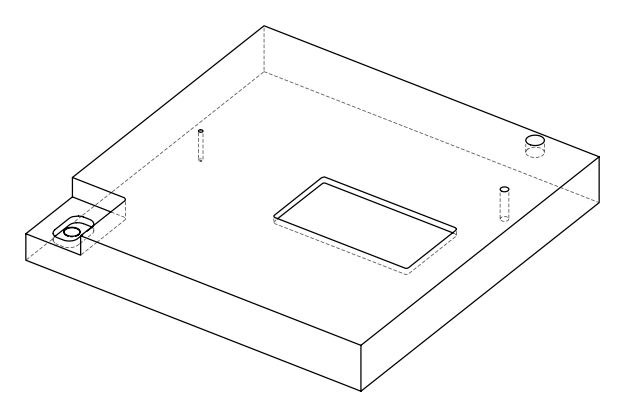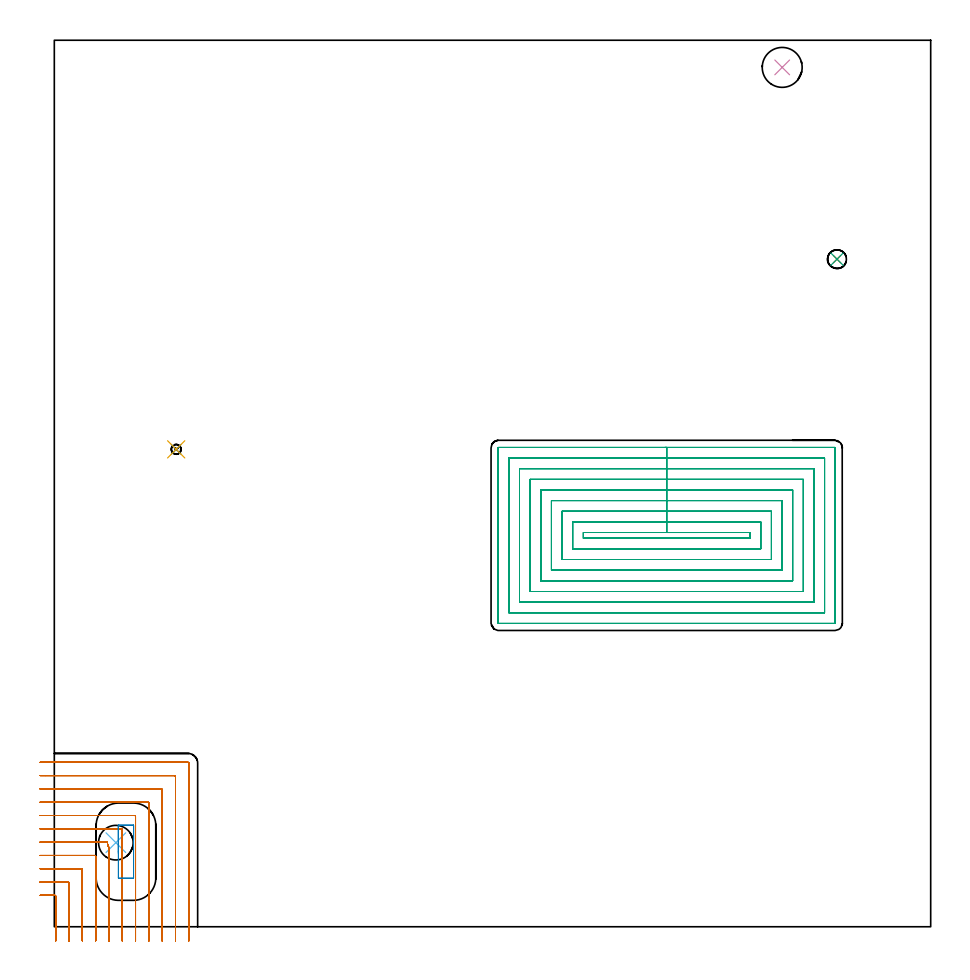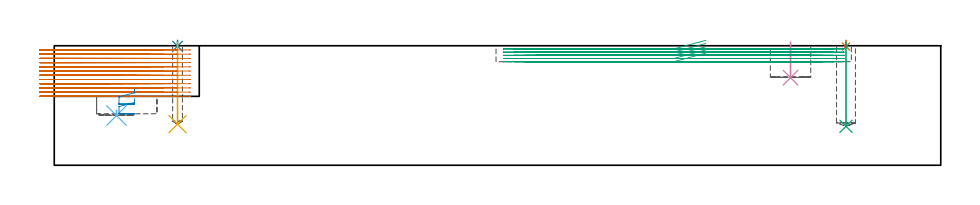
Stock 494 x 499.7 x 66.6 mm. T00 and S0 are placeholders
(PLAN: 9 operations, 7 tool changes, 69.1 min)
(1 SPOT_DRILL | STEP1POCKET | NXT0321_9005460120000 | 0.03 min | 3 mm3)
(2 SPOT_DRILL_1 | STEP1POCKET_2 | NXT0321_9005460120000 | 0.03 min | 0 mm3)
(3 DRILL_BLIND_HOLE_INTO_CENTER | STEP1POCKET | NXT0301_077 | 0.19 min | 3821 mm3)
(4 INDEXABLE_INSERT_DRILL_BLIND_HOLE_FROM_SOLID | STEP1POCKET_1 | NXT0302_016 | 0.08 min | 6961 mm3)
(5 DRILL_BLIND_HOLE_INTO_CENTER_1 | STEP1POCKET_2 | UGT0301_450 | 0.18 min | 990 mm3)
(6 INDEXABLE_INSERT_DRILL_BLIND_HOLE_FROM_SOLID_1 | STEP1POCKET_3 | NXT0302_010 | 0.02 min | 11523 mm3)
(7 MILL_CORNER_NOTCH_RECTANGULAR | CORNER_NOTCH_RECTANGULAR | NXT0201_013 | Follow Part, ap 2.5, ae 75% | 32.34 min | 213987 mm3)
(8 MILL_RECTANGULAR_POCKET | POCKET_RECTANGULAR_STRAIGHT | UGT0201_107 | Follow Part, ap 6.25, ae 75% | 0.58 min | 13651 mm3)
(9 MILL_RECTANGULAR_POCKET_1 | POCKET_RECTANGULAR_STRAIGHT_1 | UGT0201_126 | Follow Part, ap 2, ae 75% | 35.66 min | 188830 mm3)
(TOOL NXT0321_9005460120000 | NC Spot Drill, 142deg, 12mm, Carbide, Uncoated | D12 PA142 FL30 Z2)
(TOOL NXT0301_077 | Carbide Drill 10.6mm [860.1-1060-053A1-MM 2214] | D10.6 PA140 FL71 Z2)
(TOOL NXT0302_016 | Index. Insert Drill 22.5mm [880-D2250L25-03] | D22.5 PA176 FL68 Z2)
(TOOL UGT0301_450 | Carbide Drill 5.5 mm | D5.5 PA118 FL57 Z2)
(TOOL NXT0302_010 | Index. Insert Drill 19.5mm [880-D1950L25-05] | D19.5 PA176 FL98 Z2)
(TOOL NXT0201_013 | ENDMILL 10mm | D10 FL30 Z4)
(TOOL UGT0201_107 | End Mill 25 mm | D25 FL25 Z2)
(TOOL UGT0201_126 | Carbide End Mill 8.0 | D8 FL15 Z4)
(OP 1 SPOT_DRILL)
G17 G21 G94 G90
T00 M6
G54
G17 G0 G90 X441.2 Y376.3 S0 M3
G43 Z76.6 H0
G94 G81 G98 Z66.144 F250. R69.6
G80
M5
M2
(OP 2 SPOT_DRILL_1)
G17 G21 G94 G90
T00 M6
G54
G17 G0 G90 X68.7 Y269.1 S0 M3
G43 Z76.6 H0
G94 G81 G98 Z66.363 F250. R69.6
G80
M5
M2
(OP 3 DRILL_BLIND_HOLE_INTO_CENTER)
G17 G21 G94 G90
T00 M6
G54
G17 G0 G90 X441.2 Y376.3 S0 M3
G43 Z76.6 H1
G94 G81 G98 Z21.7 F250. R68.6
G80
M5
M2
(OP 4 INDEXABLE_INSERT_DRILL_BLIND_HOLE_FROM_SOLID)
G17 G21 G94 G90
T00 M6
G54
G17 G0 G90 X410.3 Y484.4 S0 M3
G43 Z76.6 H1
G94 G81 G98 Z48.8 F250. R68.6
G80
M5
M2
(OP 5 DRILL_BLIND_HOLE_INTO_CENTER_1)
G17 G21 G94 G90
T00 M6
G54
G17 G0 G90 X68.7 Y269.1 S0 M3
G43 Z76.6 H0
G94 G81 G98 Z22.9 F250. R68.6
G80
M5
M2
(OP 6 INDEXABLE_INSERT_DRILL_BLIND_HOLE_FROM_SOLID_1)
G17 G21 G94 G90
T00 M6
G54
G17 G0 G90 X34.7 Y47.4 S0 M3
G43 Z76.6 H1
G94 G81 G98 Z27.7 F250. R30.7
G80
M5
M2
(OP 7 MILL_CORNER_NOTCH_RECTANGULAR)
G17 G21 G94 G90
T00 M6
G54
G17 G0 G90 X0.8 Y-8. S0 M3
G43 Z76.6 H0
Z64.25
G94 G1 Y-5. F250.
Y17.206 F500.
G3 X0.306 Y17.7 R0.5
G1 X-5.
X-8. F250.
G0 Z76.6
X8.3 Y-8.
Z64.25
G1 Y-5.
Y24.705 F500.
G3 X7.805 Y25.2 R0.5
G1 X-5.
X-8. F250.
G0 Z76.6
X15.8 Y-8.
Z64.25
G1 Y-5.
Y32.205 F500.
G3 X15.305 Y32.7 R0.5
G1 X-5.
X-8. F250.
G0 Z76.6
X23.3 Y-8.
Z64.25
G1 Y-5.
Y39.705 F500.
G3 X22.805 Y40.2 R0.5
G1 X-5.
X-8. F250.
G0 Z76.6
X30.8 Y-8.
Z64.25
G1 Y-5.
Y44.704 F500.
X30.709 Y44.855
X30.456 Y45.272
G2 X29.972 Y47.7 R4.842
G1 X22.805
X-5.
X-8. F250.
G0 Z76.6
X38.3 Y-8.
Z64.25
G1 Y-5.
Y44.329 F500.
Y47.329 F250.
G0 Z76.6
Y47.476
Z64.25
G1 Y50.476
Y54.704 F500.
G3 X37.804 Y55.2 R0.5
G1 X-5.
X-8. F250.
G0 Z76.6
X45.8 Y-8.
Z64.25
G1 Y-5.
Y62.204 F500.
G3 X45.304 Y62.7 R0.5
G1 X-5.
X-8. F250.
G0 Z76.6
X53.3 Y-8.
Z64.25
G1 Y-5.
Y69.704 F500.
G3 X52.804 Y70.2 R0.5
G1 X-5.
X-8. F250.
G0 Z76.6
X60.8 Y-8.
Z64.25
G1 Y-5.
Y77.204 F500.
G3 X60.304 Y77.7 R0.5
G1 X-5.
X-8. F250.
G0 Z76.6
X68.3 Y-8.
Z64.25
G1 Y-5.
Y84.704 F500.
G3 X67.804 Y85.2 R0.5
G1 X-5.
X-8. F250.
G0 Z76.6
X75.8 Y-8.
Z64.25
G1 Y-5.
Y92.204 F500.
G3 X75.304 Y92.7 R0.5
G1 X-5.
X-8. F250.
G0 Z76.6
X0.8 Y-8.
Z61.9
G1 Y-5.
Y17.206 F500.
G3 X0.306 Y17.7 R0.5
G1 X-5.
X-8. F250.
G0 Z76.6
X8.3 Y-8.
Z61.9
G1 Y-5.
Y24.705 F500.
G3 X7.805 Y25.2 R0.5
G1 X-5.
X-8. F250.
G0 Z76.6
X15.8 Y-8.
Z61.9
G1 Y-5.
Y32.205 F500.
G3 X15.305 Y32.7 R0.5
G1 X-5.
X-8. F250.
G0 Z76.6
X23.3 Y-8.
Z61.9
G1 Y-5.
Y39.705 F500.
G3 X22.805 Y40.2 R0.5
G1 X-5.
X-8. F250.
G0 Z76.6
X30.8 Y-8.
Z61.9
G1 Y-5.
Y44.704 F500.
X30.458 Y45.269
G2 X29.972 Y47.7 R4.842
G1 X22.805
X-5.
X-8. F250.
G0 Z76.6
X38.3 Y-8.
Z61.9
G1 Y-5.
Y44.329 F500.
Y47.329 F250.
G0 Z76.6
Y47.476
Z61.9
G1 Y50.476
Y54.704 F500.
G3 X37.804 Y55.2 R0.5
G1 X-5.
X-8. F250.
G0 Z76.6
X45.8 Y-8.
Z61.9
G1 Y-5.
Y62.204 F500.
G3 X45.304 Y62.7 R0.5
G1 X-5.
X-8. F250.
G0 Z76.6
X53.3 Y-8.
Z61.9
G1 Y-5.
Y69.704 F500.
G3 X52.804 Y70.2 R0.5
G1 X-5.
X-8. F250.
G0 Z76.6
X60.8 Y-8.
Z61.9
G1 Y-5.
Y77.204 F500.
G3 X60.304 Y77.7 R0.5
G1 X-5.
X-8. F250.
G0 Z76.6
X68.3 Y-8.
Z61.9
G1 Y-5.
Y84.704 F500.
G3 X67.804 Y85.2 R0.5
G1 X-5.
X-8. F250.
G0 Z76.6
X75.8 Y-8.
Z61.9
G1 Y-5.
Y92.204 F500.
G3 X75.304 Y92.7 R0.5
G1 X-5.
X-8. F250.
G0 Z76.6
X0.8 Y-8.
Z59.55
G1 Y-5.
Y17.206 F500.
G3 X0.306 Y17.7 R0.5
G1 X-5.
X-8. F250.
G0 Z76.6
X8.3 Y-8.
Z59.55
G1 Y-5.
Y24.705 F500.
G3 X7.805 Y25.2 R0.5
G1 X-5.
X-8. F250.
G0 Z76.6
X15.8 Y-8.
Z59.55
G1 Y-5.
Y32.205 F500.
G3 X15.305 Y32.7 R0.5
G1 X-5.
X-8. F250.
G0 Z76.6
X23.3 Y-8.
Z59.55
G1 Y-5.
Y39.705 F500.
G3 X22.805 Y40.2 R0.5
G1 X-5.
X-8. F250.
G0 Z76.6
X30.8 Y-8.
Z59.55
G1 Y-5.
Y44.704 F500.
X30.458 Y45.269
G2 X29.972 Y47.7 R4.839
G1 X22.805
X-5.
X-8. F250.
G0 Z76.6
X38.3 Y-8.
Z59.55
G1 Y-5.
Y44.329 F500.
Y47.329 F250.
G0 Z76.6
Y47.476
Z59.55
G1 Y50.476
Y54.704 F500.
G3 X37.804 Y55.2 R0.5
G1 X-5.
X-8. F250.
G0 Z76.6
X45.8 Y-8.
Z59.55
G1 Y-5.
Y62.204 F500.
G3 X45.304 Y62.7 R0.5
G1 X-5.
X-8. F250.
G0 Z76.6
X53.3 Y-8.
Z59.55
G1 Y-5.
Y69.704 F500.
G3 X52.804 Y70.2 R0.5
G1 X-5.
X-8. F250.
G0 Z76.6
X60.8 Y-8.
Z59.55
G1 Y-5.
Y77.204 F500.
G3 X60.304 Y77.7 R0.5
G1 X-5.
X-8. F250.
G0 Z76.6
X68.3 Y-8.
Z59.55
G1 Y-5.
Y84.704 F500.
G3 X67.804 Y85.2 R0.5
G1 X-5.
X-8. F250.
G0 Z76.6
X75.8 Y-8.
Z59.55
G1 Y-5.
Y92.204 F500.
G3 X75.304 Y92.7 R0.5
G1 X-5.
X-8. F250.
G0 Z76.6
X0.8 Y-8.
Z57.2
G1 Y-5.
Y17.206 F500.
G3 X0.306 Y17.7 R0.5
G1 X-5.
X-8. F250.
G0 Z76.6
X8.3 Y-8.
Z57.2
G1 Y-5.
Y24.705 F500.
G3 X7.805 Y25.2 R0.5
G1 X-5.
X-8. F250.
G0 Z76.6
X15.8 Y-8.
Z57.2
G1 Y-5.
Y32.205 F500.
G3 X15.305 Y32.7 R0.5
G1 X-5.
X-8. F250.
G0 Z76.6
X23.3 Y-8.
Z57.2
G1 Y-5.
Y39.705 F500.
G3 X22.805 Y40.2 R0.5
G1 X-5.
X-8. F250.
G0 Z76.6
X30.8 Y-8.
Z57.2
G1 Y-5.
Y44.704 F500.
X30.458 Y45.269
G2 X29.972 Y47.7 R4.839
G1 X22.805
X-5.
X-8. F250.
G0 Z76.6
X38.3 Y-8.
Z57.2
G1 Y-5.
Y44.329 F500.
Y47.329 F250.
G0 Z76.6
Y47.476
Z57.2
G1 Y50.476
Y54.704 F500.
G3 X37.804 Y55.2 R0.5
G1 X-5.
X-8. F250.
G0 Z76.6
X45.8 Y-8.
Z57.2
G1 Y-5.
Y62.204 F500.
G3 X45.304 Y62.7 R0.5
G1 X-5.
X-8. F250.
G0 Z76.6
X53.3 Y-8.
Z57.2
G1 Y-5.
Y69.704 F500.
G3 X52.804 Y70.2 R0.5
G1 X-5.
X-8. F250.
G0 Z76.6
X60.8 Y-8.
Z57.2
G1 Y-5.
Y77.204 F500.
G3 X60.304 Y77.7 R0.5
G1 X-5.
X-8. F250.
G0 Z76.6
X68.3 Y-8.
Z57.2
G1 Y-5.
Y84.704 F500.
G3 X67.804 Y85.2 R0.5
G1 X-5.
X-8. F250.
G0 Z76.6
X75.8 Y-8.
Z57.2
G1 Y-5.
Y92.204 F500.
G3 X75.304 Y92.7 R0.5
G1 X-5.
X-8. F250.
G0 Z76.6
X0.8 Y-8.
Z54.85
G1 Y-5.
Y17.206 F500.
G3 X0.306 Y17.7 R0.5
G1 X-5.
X-8. F250.
G0 Z76.6
X8.3 Y-8.
Z54.85
G1 Y-5.
Y24.705 F500.
G3 X7.805 Y25.2 R0.5
G1 X-5.
X-8. F250.
G0 Z76.6
X15.8 Y-8.
Z54.85
G1 Y-5.
Y32.205 F500.
G3 X15.305 Y32.7 R0.5
G1 X-5.
X-8. F250.
G0 Z76.6
X23.3 Y-8.
Z54.85
G1 Y-5.
Y39.705 F500.
G3 X22.805 Y40.2 R0.5
G1 X-5.
X-8. F250.
G0 Z76.6
X30.8 Y-8.
Z54.85
G1 Y-5.
Y44.704 F500.
X30.458 Y45.269
G2 X29.972 Y47.7 R4.839
G1 X22.805
X-5.
X-8. F250.
G0 Z76.6
X38.3 Y-8.
Z54.85
G1 Y-5.
Y44.329 F500.
Y47.329 F250.
G0 Z76.6
Y47.476
Z54.85
G1 Y50.476
Y54.704 F500.
G3 X37.804 Y55.2 R0.5
G1 X-5.
X-8. F250.
G0 Z76.6
X45.8 Y-8.
Z54.85
G1 Y-5.
Y62.204 F500.
G3 X45.304 Y62.7 R0.5
G1 X-5.
X-8. F250.
G0 Z76.6
X53.3 Y-8.
Z54.85
G1 Y-5.
Y69.704 F500.
G3 X52.804 Y70.2 R0.5
G1 X-5.
X-8. F250.
G0 Z76.6
X60.8 Y-8.
Z54.85
G1 Y-5.
Y77.204 F500.
G3 X60.304 Y77.7 R0.5
G1 X-5.
X-8. F250.
G0 Z76.6
X68.3 Y-8.
Z54.85
G1 Y-5.
Y84.704 F500.
G3 X67.804 Y85.2 R0.5
G1 X-5.
X-8. F250.
G0 Z76.6
X75.8 Y-8.
Z54.85
G1 Y-5.
Y92.204 F500.
G3 X75.304 Y92.7 R0.5
G1 X-5.
X-8. F250.
G0 Z76.6
X0.8 Y-8.
Z52.5
G1 Y-5.
Y17.206 F500.
G3 X0.306 Y17.7 R0.5
G1 X-5.
X-8. F250.
G0 Z76.6
X8.3 Y-8.
Z52.5
G1 Y-5.
Y24.705 F500.
G3 X7.805 Y25.2 R0.5
G1 X-5.
X-8. F250.
G0 Z76.6
X15.8 Y-8.
Z52.5
G1 Y-5.
Y32.205 F500.
G3 X15.305 Y32.7 R0.5
G1 X-5.
X-8. F250.
G0 Z76.6
X23.3 Y-8.
Z52.5
G1 Y-5.
Y39.705 F500.
G3 X22.805 Y40.2 R0.5
G1 X-5.
X-8. F250.
G0 Z76.6
X30.8 Y-8.
Z52.5
G1 Y-5.
Y44.704 F500.
X30.458 Y45.269
G2 X29.972 Y47.7 R4.839
G1 X22.805
X-5.
X-8. F250.
G0 Z76.6
X38.3 Y-8.
Z52.5
G1 Y-5.
Y44.329 F500.
Y47.329 F250.
G0 Z76.6
Y47.476
Z52.5
G1 Y50.476
Y54.704 F500.
G3 X37.804 Y55.2 R0.5
G1 X-5.
X-8. F250.
G0 Z76.6
X45.8 Y-8.
Z52.5
G1 Y-5.
Y62.204 F500.
G3 X45.304 Y62.7 R0.5
G1 X-5.
X-8. F250.
G0 Z76.6
X53.3 Y-8.
Z52.5
G1 Y-5.
Y69.704 F500.
G3 X52.804 Y70.2 R0.5
G1 X-5.
X-8. F250.
G0 Z76.6
X60.8 Y-8.
Z52.5
G1 Y-5.
Y77.204 F500.
G3 X60.304 Y77.7 R0.5
G1 X-5.
X-8. F250.
G0 Z76.6
X68.3 Y-8.
Z52.5
G1 Y-5.
Y84.704 F500.
G3 X67.804 Y85.2 R0.5
G1 X-5.
X-8. F250.
G0 Z76.6
X75.8 Y-8.
Z52.5
G1 Y-5.
Y92.204 F500.
G3 X75.304 Y92.7 R0.5
G1 X-5.
X-8. F250.
G0 Z76.6
X0.8 Y-8.
Z50.15
G1 Y-5.
Y17.206 F500.
G3 X0.306 Y17.7 R0.5
G1 X-5.
X-8. F250.
G0 Z76.6
X8.3 Y-8.
Z50.15
G1 Y-5.
Y24.705 F500.
G3 X7.805 Y25.2 R0.5
G1 X-5.
X-8. F250.
G0 Z76.6
X15.8 Y-8.
Z50.15
G1 Y-5.
Y32.205 F500.
G3 X15.305 Y32.7 R0.5
G1 X-5.
X-8. F250.
G0 Z76.6
X23.3 Y-8.
Z50.15
G1 Y-5.
Y39.705 F500.
G3 X22.805 Y40.2 R0.5
G1 X-5.
X-8. F250.
G0 Z76.6
X30.8 Y-8.
Z50.15
G1 Y-5.
Y44.704 F500.
X30.458 Y45.269
G2 X29.972 Y47.7 R4.839
G1 X22.805
X-5.
X-8. F250.
G0 Z76.6
X38.3 Y-8.
Z50.15
G1 Y-5.
Y44.329 F500.
Y47.329 F250.
G0 Z76.6
Y47.476
Z50.15
G1 Y50.476
Y54.704 F500.
G3 X37.804 Y55.2 R0.5
G1 X-5.
X-8. F250.
G0 Z76.6
X45.8 Y-8.
Z50.15
G1 Y-5.
Y62.204 F500.
G3 X45.304 Y62.7 R0.5
G1 X-5.
X-8. F250.
G0 Z76.6
X53.3 Y-8.
Z50.15
G1 Y-5.
Y69.704 F500.
G3 X52.804 Y70.2 R0.5
G1 X-5.
X-8. F250.
G0 Z76.6
X60.8 Y-8.
Z50.15
G1 Y-5.
Y77.204 F500.
G3 X60.304 Y77.7 R0.5
G1 X-5.
X-8. F250.
G0 Z76.6
X68.3 Y-8.
Z50.15
G1 Y-5.
Y84.704 F500.
G3 X67.804 Y85.2 R0.5
G1 X-5.
X-8. F250.
G0 Z76.6
X75.8 Y-8.
Z50.15
G1 Y-5.
Y92.204 F500.
G3 X75.304 Y92.7 R0.5
G1 X-5.
X-8. F250.
G0 Z76.6
X0.8 Y-8.
Z47.8
G1 Y-5.
Y17.206 F500.
G3 X0.306 Y17.7 R0.5
G1 X-5.
X-8. F250.
G0 Z76.6
X8.3 Y-8.
Z47.8
G1 Y-5.
Y24.705 F500.
G3 X7.805 Y25.2 R0.5
G1 X-5.
X-8. F250.
G0 Z76.6
X15.8 Y-8.
Z47.8
G1 Y-5.
Y32.205 F500.
G3 X15.305 Y32.7 R0.5
G1 X-5.
X-8. F250.
G0 Z76.6
X23.3 Y-8.
Z47.8
G1 Y-5.
Y39.705 F500.
G3 X22.805 Y40.2 R0.5
G1 X-5.
X-8. F250.
G0 Z76.6
X30.8 Y-8.
Z47.8
G1 Y-5.
Y44.704 F500.
X30.458 Y45.269
G2 X29.972 Y47.7 R4.843
G1 X22.805
X-5.
X-8. F250.
G0 Z76.6
X38.3 Y-8.
Z47.8
G1 Y-5.
Y44.329 F500.
Y47.329 F250.
G0 Z76.6
Y47.476
Z47.8
G1 Y50.476
Y54.704 F500.
G3 X37.804 Y55.2 R0.5
G1 X-5.
X-8. F250.
G0 Z76.6
X45.8 Y-8.
Z47.8
G1 Y-5.
Y62.204 F500.
G3 X45.304 Y62.7 R0.5
G1 X-5.
X-8. F250.
G0 Z76.6
X53.3 Y-8.
Z47.8
G1 Y-5.
Y69.704 F500.
G3 X52.804 Y70.2 R0.5
G1 X-5.
X-8. F250.
G0 Z76.6
X60.8 Y-8.
Z47.8
G1 Y-5.
Y77.204 F500.
G3 X60.304 Y77.7 R0.5
G1 X-5.
X-8. F250.
G0 Z76.6
X68.3 Y-8.
Z47.8
G1 Y-5.
Y84.704 F500.
G3 X67.804 Y85.2 R0.5
G1 X-5.
X-8. F250.
G0 Z76.6
X75.8 Y-8.
Z47.8
G1 Y-5.
Y92.204 F500.
G3 X75.304 Y92.7 R0.5
G1 X-5.
X-8. F250.
G0 Z76.6
X0.8 Y-8.
Z45.45
G1 Y-5.
Y17.206 F500.
G3 X0.306 Y17.7 R0.5
G1 X-5.
X-8. F250.
G0 Z76.6
X8.3 Y-8.
Z45.45
G1 Y-5.
Y24.705 F500.
G3 X7.805 Y25.2 R0.5
G1 X-5.
X-8. F250.
G0 Z76.6
X15.8 Y-8.
Z45.45
G1 Y-5.
Y32.205 F500.
G3 X15.305 Y32.7 R0.5
G1 X-5.
X-8. F250.
G0 Z76.6
X23.3 Y-8.
Z45.45
G1 Y-5.
Y39.705 F500.
G3 X22.805 Y40.2 R0.5
G1 X-5.
X-8. F250.
G0 Z76.6
X30.8 Y-8.
Z45.45
G1 Y-5.
Y44.704 F500.
X30.458 Y45.269
G2 X29.972 Y47.7 R4.843
G1 X22.805
X-5.
X-8. F250.
G0 Z76.6
X38.3 Y-8.
Z45.45
G1 Y-5.
Y44.329 F500.
Y47.329 F250.
G0 Z76.6
Y47.476
Z45.45
G1 Y50.476
Y54.704 F500.
G3 X37.804 Y55.2 R0.5
G1 X-5.
X-8. F250.
G0 Z76.6
X45.8 Y-8.
Z45.45
G1 Y-5.
Y62.204 F500.
G3 X45.304 Y62.7 R0.5
G1 X-5.
X-8. F250.
G0 Z76.6
X53.3 Y-8.
Z45.45
G1 Y-5.
Y69.704 F500.
G3 X52.804 Y70.2 R0.5
G1 X-5.
X-8. F250.
G0 Z76.6
X60.8 Y-8.
Z45.45
G1 Y-5.
Y77.204 F500.
G3 X60.304 Y77.7 R0.5
G1 X-5.
X-8. F250.
G0 Z76.6
X68.3 Y-8.
Z45.45
G1 Y-5.
Y84.704 F500.
G3 X67.804 Y85.2 R0.5
G1 X-5.
X-8. F250.
G0 Z76.6
X75.8 Y-8.
Z45.45
G1 Y-5.
Y92.204 F500.
G3 X75.304 Y92.7 R0.5
G1 X-5.
X-8. F250.
G0 Z76.6
X0.8 Y-8.
Z43.1
G1 Y-5.
Y17.206 F500.
G3 X0.306 Y17.7 R0.5
G1 X-5.
X-8. F250.
G0 Z76.6
X8.3 Y-8.
Z43.1
G1 Y-5.
Y24.705 F500.
G3 X7.805 Y25.2 R0.5
G1 X-5.
X-8. F250.
G0 Z76.6
X15.8 Y-8.
Z43.1
G1 Y-5.
Y32.205 F500.
G3 X15.305 Y32.7 R0.5
G1 X-5.
X-8. F250.
G0 Z76.6
X23.3 Y-8.
Z43.1
G1 Y-5.
Y39.705 F500.
G3 X22.805 Y40.2 R0.5
G1 X-5.
X-8. F250.
G0 Z76.6
X30.8 Y-8.
Z43.1
G1 Y-5.
Y44.704 F500.
X30.458 Y45.269
G2 X29.972 Y47.7 R4.839
G1 X22.805
X-5.
X-8. F250.
G0 Z76.6
X38.3 Y-8.
Z43.1
G1 Y-5.
Y44.329 F500.
Y47.329 F250.
G0 Z76.6
Y47.476
Z43.1
G1 Y50.476
Y54.704 F500.
G3 X37.804 Y55.2 R0.5
G1 X-5.
X-8. F250.
G0 Z76.6
X45.8 Y-8.
Z43.1
G1 Y-5.
Y62.204 F500.
G3 X45.304 Y62.7 R0.5
G1 X-5.
X-8. F250.
G0 Z76.6
X53.3 Y-8.
Z43.1
G1 Y-5.
Y69.704 F500.
G3 X52.804 Y70.2 R0.5
G1 X-5.
X-8. F250.
G0 Z76.6
X60.8 Y-8.
Z43.1
G1 Y-5.
Y77.204 F500.
G3 X60.304 Y77.7 R0.5
G1 X-5.
X-8. F250.
G0 Z76.6
X68.3 Y-8.
Z43.1
G1 Y-5.
Y84.704 F500.
G3 X67.804 Y85.2 R0.5
G1 X-5.
X-8. F250.
G0 Z76.6
X75.8 Y-8.
Z43.1
G1 Y-5.
Y92.204 F500.
G3 X75.304 Y92.7 R0.5
G1 X-5.
X-8. F250.
G0 Z76.6
X0.8 Y-8.
Z40.75
G1 Y-5.
Y17.206 F500.
G3 X0.306 Y17.7 R0.5
G1 X-5.
X-8. F250.
G0 Z76.6
X8.3 Y-8.
Z40.75
G1 Y-5.
Y24.705 F500.
G3 X7.805 Y25.2 R0.5
G1 X-5.
X-8. F250.
G0 Z76.6
X15.8 Y-8.
Z40.75
G1 Y-5.
Y32.205 F500.
G3 X15.305 Y32.7 R0.5
G1 X-5.
X-8. F250.
G0 Z76.6
X23.3 Y-8.
Z40.75
G1 Y-5.
Y39.705 F500.
G3 X22.805 Y40.2 R0.5
G1 X-5.
X-8. F250.
G0 Z76.6
X30.8 Y-8.
Z40.75
G1 Y-5.
Y44.704 F500.
X30.458 Y45.269
G2 X29.972 Y47.7 R4.839
G1 X22.805
X-5.
X-8. F250.
G0 Z76.6
X38.3 Y-8.
Z40.75
G1 Y-5.
Y44.329 F500.
Y47.329 F250.
G0 Z76.6
Y47.476
Z40.75
G1 Y50.476
Y54.704 F500.
G3 X37.804 Y55.2 R0.5
G1 X-5.
X-8. F250.
G0 Z76.6
X45.8 Y-8.
Z40.75
G1 Y-5.
Y62.204 F500.
G3 X45.304 Y62.7 R0.5
G1 X-5.
X-8. F250.
G0 Z76.6
X53.3 Y-8.
Z40.75
G1 Y-5.
Y69.704 F500.
G3 X52.804 Y70.2 R0.5
G1 X-5.
X-8. F250.
G0 Z76.6
X60.8 Y-8.
Z40.75
G1 Y-5.
Y77.204 F500.
G3 X60.304 Y77.7 R0.5
G1 X-5.
X-8. F250.
G0 Z76.6
X68.3 Y-8.
Z40.75
G1 Y-5.
Y84.704 F500.
G3 X67.804 Y85.2 R0.5
G1 X-5.
X-8. F250.
G0 Z76.6
X75.8 Y-8.
Z40.75
G1 Y-5.
Y92.204 F500.
G3 X75.304 Y92.7 R0.5
G1 X-5.
X-8. F250.
G0 Z76.6
X0.8 Y-8.
Z38.4
G1 Y-5.
Y17.206 F500.
G3 X0.306 Y17.7 R0.5
G1 X-5.
X-8. F250.
G0 Z76.6
X8.3 Y-8.
Z38.4
G1 Y-5.
Y24.705 F500.
G3 X7.805 Y25.2 R0.5
G1 X-5.
X-8. F250.
G0 Z76.6
X15.8 Y-8.
Z38.4
G1 Y-5.
Y32.205 F500.
G3 X15.305 Y32.7 R0.5
G1 X-5.
X-8. F250.
G0 Z76.6
X23.3 Y-8.
Z38.4
G1 Y-5.
Y39.705 F500.
G3 X22.805 Y40.2 R0.5
G1 X-5.
X-8. F250.
G0 Z76.6
X30.8 Y-8.
Z38.4
G1 Y-5.
Y44.704 F500.
X30.458 Y45.269
G2 X29.972 Y47.7 R4.839
G1 X22.805
X-5.
X-8. F250.
G0 Z76.6
X38.3 Y-8.
Z38.4
G1 Y-5.
Y44.329 F500.
Y47.329 F250.
G0 Z76.6
Y47.476
Z38.4
G1 Y50.476
Y54.704 F500.
G3 X37.804 Y55.2 R0.5
G1 X-5.
X-8. F250.
G0 Z76.6
X45.8 Y-8.
Z38.4
G1 Y-5.
Y62.204 F500.
G3 X45.304 Y62.7 R0.5
G1 X-5.
X-8. F250.
G0 Z76.6
X53.3 Y-8.
Z38.4
G1 Y-5.
Y69.704 F500.
G3 X52.804 Y70.2 R0.5
G1 X-5.
X-8. F250.
G0 Z76.6
X60.8 Y-8.
Z38.4
G1 Y-5.
Y77.204 F500.
G3 X60.304 Y77.7 R0.5
G1 X-5.
X-8. F250.
G0 Z76.6
X68.3 Y-8.
Z38.4
G1 Y-5.
Y84.704 F500.
G3 X67.804 Y85.2 R0.5
G1 X-5.
X-8. F250.
G0 Z76.6
X75.8 Y-8.
Z38.4
G1 Y-5.
Y92.204 F500.
G3 X75.304 Y92.7 R0.5
G1 X-5.
X-8. F250.
G0 Z76.6
M5
M2
(OP 8 MILL_RECTANGULAR_POCKET)
G17 G21 G94 G90
T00 M6
G54
G17 G0 G90 X44.7 Y49.223 S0 M3
G43 Z76.6 H0
Z42.529
G94 G1 Y57.1 Z40.418 F250.
Y57.132 Z40.409
X44.674 Y57.174 Z40.396
X44.632 Y57.2 Z40.383
X36.168 Z38.115
X36.126 Y57.174 Z38.102
X36.1 Y57.132 Z38.088
Y42.3 Z34.114
Y27.5 F500.
X36.105 Y27.445
X36.145 Y27.405
X36.2 Y27.4
X44.6
X44.655 Y27.405
X44.695 Y27.445
X44.7 Y27.5
Y57.1
X44.695 Y57.155
X44.655 Y57.195
X44.6 Y57.2
X36.2
X36.145 Y57.195
X36.105 Y57.155
X36.1 Y57.1
Y42.3
Y41.3
G0 X44.7 Y49.223 Z37.114
G1 Y57.1 Z35.004 F250.
Y57.132 Z34.995
X44.674 Y57.174 Z34.982
X44.632 Y57.2 Z34.969
X36.168 Z32.701
X36.126 Y57.174 Z32.687
X36.1 Y57.132 Z32.674
Y42.3 Z28.7
Y27.5 F500.
X36.105 Y27.445
X36.145 Y27.405
X36.2 Y27.4
X44.6
X44.655 Y27.405
X44.695 Y27.445
X44.7 Y27.5
Y57.1
X44.695 Y57.155
X44.655 Y57.195
X44.6 Y57.2
X36.2
X36.145 Y57.195
X36.105 Y57.155
X36.1 Y57.1
Y42.3
Y41.3
G0 Z76.6
M5
M2
(OP 9 MILL_RECTANGULAR_POCKET_1)
G17 G21 G94 G90
T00 M6
G54
G17 G0 G90 X363.039 Y222.2 S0 M3
G43 Z76.6 H0
Z69.6
G94 G1 X345.2 Z64.82 F250.
X298.2 F500.
Y219.
X392.2
Y222.2
X345.2
Y228.2
X292.2
Y213.
X398.2
Y228.2
X345.2
Y234.2
X286.2
Y207.
X404.2
Y234.2
X345.2
Y240.2
X280.2
Y201.
X410.2
Y240.2
X345.2
Y246.2
X274.2
Y195.
X416.2
Y246.2
X345.2
Y252.2
X268.2
Y189.
X422.2
Y252.2
X345.2
Y258.2
X262.2
Y183.
X428.2
Y258.2
X345.2
Y264.2
X256.2
Y177.
X434.2
Y264.2
X345.2
Y270.2
X250.4
G3 X250.2 Y270. R0.2
G1 Y171.2
G3 X250.4 Y171. R0.2
G1 X440.
G3 X440.2 Y171.2 R0.2
G1 Y270.
G3 X440. Y270.2 R0.2
G1 X345.2
X344.2
G0 X363.039 Y222.2 Z67.82
G1 X345.2 Z63.04 F250.
X298.2 F500.
Y219.
X392.2
Y222.2
X345.2
Y228.2
X292.2
Y213.
X398.2
Y228.2
X345.2
Y234.2
X286.2
Y207.
X404.2
Y234.2
X345.2
Y240.2
X280.2
Y201.
X410.2
Y240.2
X345.2
Y246.2
X274.2
Y195.
X416.2
Y246.2
X345.2
Y252.2
X268.2
Y189.
X422.2
Y252.2
X345.2
Y258.2
X262.2
Y183.
X428.2
Y258.2
X345.2
Y264.2
X256.2
Y177.
X434.2
Y264.2
X345.2
Y270.2
X250.4
G3 X250.2 Y270. R0.2
G1 Y171.2
G3 X250.4 Y171. R0.2
G1 X440.
G3 X440.2 Y171.2 R0.2
G1 Y270.
G3 X440. Y270.2 R0.2
G1 X345.2
X344.2
G0 X363.039 Y222.2 Z66.04
G1 X345.2 Z61.26 F250.
X298.2 F500.
Y219.
X392.2
Y222.2
X345.2
Y228.2
X292.2
Y213.
X398.2
Y228.2
X345.2
Y234.2
X286.2
Y207.
X404.2
Y234.2
X345.2
Y240.2
X280.2
Y201.
X410.2
Y240.2
X345.2
Y246.2
X274.2
Y195.
X416.2
Y246.2
X345.2
Y252.2
X268.2
Y189.
X422.2
Y252.2
X345.2
Y258.2
X262.2
Y183.
X428.2
Y258.2
X345.2
Y264.2
X256.2
Y177.
X434.2
Y264.2
X345.2
Y270.2
X250.4
G3 X250.2 Y270. R0.2
G1 Y171.2
G3 X250.4 Y171. R0.2
G1 X440.
G3 X440.2 Y171.2 R0.2
G1 Y270.
G3 X440. Y270.2 R0.2
G1 X345.2
X344.2
G0 X363.039 Y222.2 Z64.26
G1 X345.2 Z59.48 F250.
X298.2 F500.
Y219.
X392.2
Y222.2
X345.2
Y228.2
X292.2
Y213.
X398.2
Y228.2
X345.2
Y234.2
X286.2
Y207.
X404.2
Y234.2
X345.2
Y240.2
X280.2
Y201.
X410.2
Y240.2
X345.2
Y246.2
X274.2
Y195.
X416.2
Y246.2
X345.2
Y252.2
X268.2
Y189.
X422.2
Y252.2
X345.2
Y258.2
X262.2
Y183.
X428.2
Y258.2
X345.2
Y264.2
X256.2
Y177.
X434.2
Y264.2
X345.2
Y270.2
X250.4
G3 X250.2 Y270. R0.2
G1 Y171.2
G3 X250.4 Y171. R0.2
G1 X440.
G3 X440.2 Y171.2 R0.2
G1 Y270.
G3 X440. Y270.2 R0.2
G1 X345.2
X344.2
G0 X363.039 Y222.2 Z62.48
G1 X345.2 Z57.7 F250.
X298.2 F500.
Y219.
X392.2
Y222.2
X345.2
Y228.2
X292.2
Y213.
X398.2
Y228.2
X345.2
Y234.2
X286.2
Y207.
X404.2
Y234.2
X345.2
Y240.2
X280.2
Y201.
X410.2
Y240.2
X345.2
Y246.2
X274.2
Y195.
X416.2
Y246.2
X345.2
Y252.2
X268.2
Y189.
X422.2
Y252.2
X345.2
Y258.2
X262.2
Y183.
X428.2
Y258.2
X345.2
Y264.2
X256.2
Y177.
X434.2
Y264.2
X345.2
Y270.2
X250.4
G3 X250.2 Y270. R0.2
G1 Y171.2
G3 X250.4 Y171. R0.2
G1 X440.
G3 X440.2 Y171.2 R0.2
G1 Y270.
G3 X440. Y270.2 R0.2
G1 X345.2
X344.2
G0 Z76.6
M5
M2
